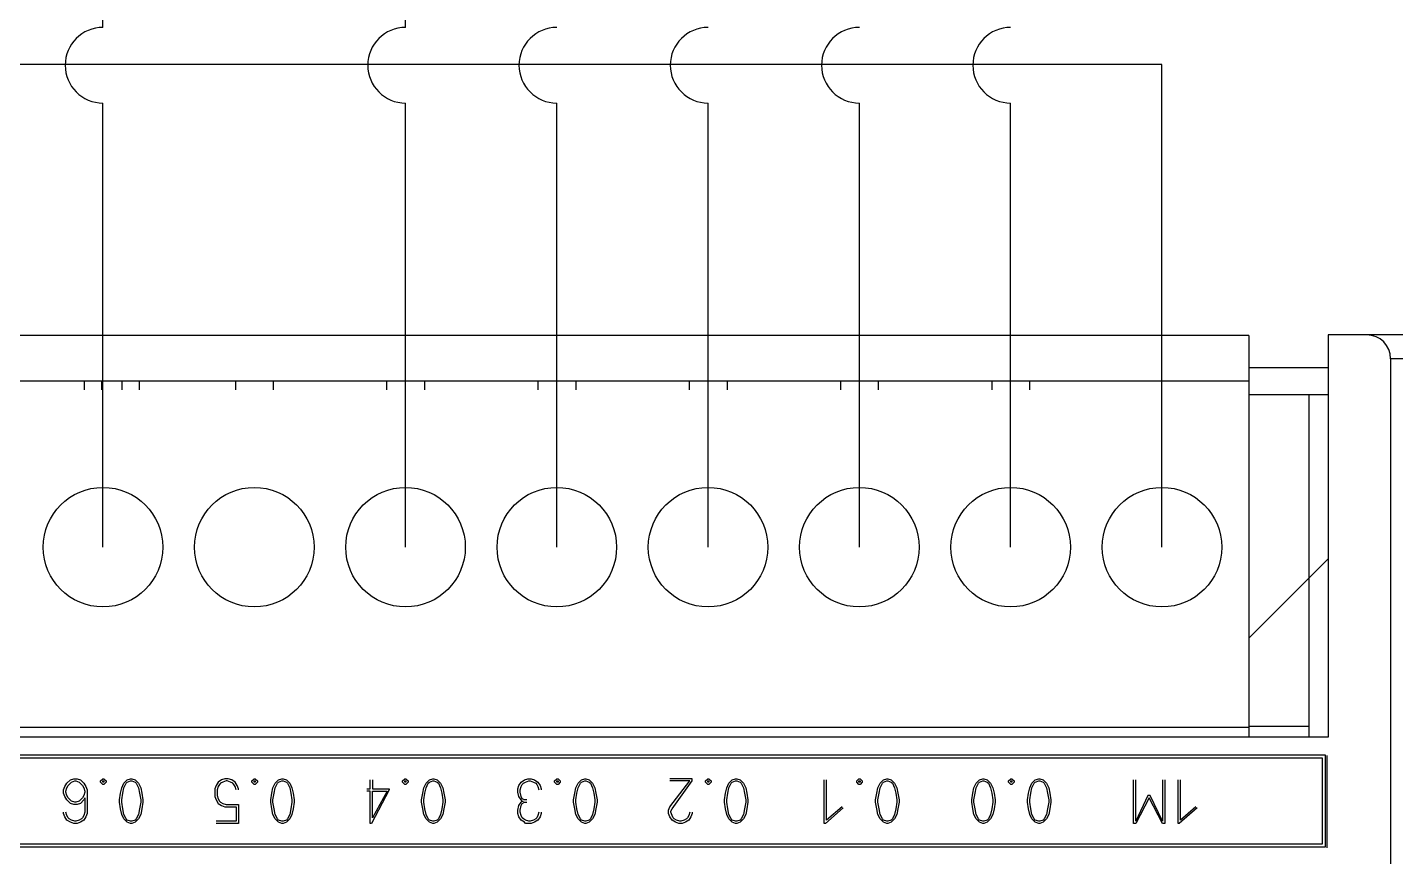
# Model space of a CAD drawing. Header units: inches. Extents: x 9 to 429, y 10 to 307.
# Drawn here: x 191.52 to 229.75, y 179.7 to 202.86 of the extents above; entities that cross this region are included whole.
import ezdxf

# ---------------------------------------------------------------- set-up
doc = ezdxf.new("R2010")
doc.units = ezdxf.units.IN
doc.header["$MEASUREMENT"] = 0
for name, color, linetype in [('0007LEVEL_1', 7, 'Continuous'), ('8_ALL_NOTES_BALLOONS_SYMBOLS_GT', 7, 'Continuous'), ('RED_2.5mm^2', 1, 'Continuous'), ('YEL_14_THHN', 2, 'Continuous')]:
    doc.layers.add(name, color=color, linetype=linetype)

msp = doc.modelspace()

# ---------------------------------------------------------------- linework, layer by layer
at = {"color": 7, "linetype": 'Continuous'}
for p, q in [((227.868, 194.271), (227.868, 183.037)), ((260.902, 194.271), (227.868, 194.271)), ((229.615, 193.605), (229.615, 128.369)), ((227.868, 183.037), (100.225, 183.037))]:
    msp.add_line(p, q, dxfattribs=at)
msp.add_arc((228.949, 193.605), 0.666, 0, 90, dxfattribs=at)
at = {"layer": '0007LEVEL_1', "color": 7, "linetype": 'Continuous'}
for p, q in [((166.376, 182.538), (227.784, 182.538)), ((166.459, 182.455), (227.701, 182.455)), ((227.701, 182.455), (227.701, 180.042)), ((227.784, 182.538), (227.784, 179.959)), ((192.536, 181.56), (192.567, 181.654)), ((192.567, 181.654), (192.629, 181.748)), ((192.598, 181.529), (192.629, 181.623)), ((192.629, 181.748), (192.723, 181.841)), ((192.629, 181.623), (192.661, 181.685)), ((192.661, 181.685), (192.754, 181.779)), ((192.723, 181.841), (192.817, 181.872)), ((192.754, 181.779), (192.848, 181.81)), ((192.817, 181.872), (192.91, 181.872)), ((192.848, 181.81), (192.879, 181.81)), ((192.879, 181.81), (192.973, 181.779)), ((192.91, 181.872), (193.004, 181.841)), ((192.973, 181.779), (193.066, 181.685)), ((193.004, 181.841), (193.097, 181.748)), ((193.066, 181.685), (193.097, 181.623)), ((193.097, 181.748), (193.16, 181.654)), ((193.097, 181.623), (193.129, 181.529)), ((193.16, 181.654), (193.191, 181.56)), ((193.565, 181.81), (193.628, 181.872)), ((193.565, 181.779), (193.565, 181.81)), ((193.628, 181.716), (193.565, 181.779)), ((193.628, 181.872), (193.659, 181.872)), ((193.628, 181.779), (193.628, 181.81)), ((193.628, 181.81), (193.659, 181.81)), ((193.659, 181.779), (193.628, 181.779)), ((193.659, 181.716), (193.628, 181.716)), ((193.659, 181.872), (193.721, 181.81)), ((193.659, 181.81), (193.659, 181.779)), ((193.721, 181.779), (193.659, 181.716)), ((193.721, 181.81), (193.721, 181.779)), ((194.127, 181.467), (194.158, 181.623)), ((194.158, 181.623), (194.221, 181.748)), ((194.189, 181.467), (194.221, 181.623)), ((194.221, 181.748), (194.314, 181.841)), ((194.221, 181.623), (194.283, 181.748)), ((194.283, 181.748), (194.314, 181.779)), ((194.314, 181.841), (194.408, 181.872)), ((194.314, 181.779), (194.408, 181.81)), ((194.408, 181.872), (194.439, 181.872)), ((194.408, 181.81), (194.439, 181.81)), ((194.439, 181.872), (194.533, 181.841)), ((194.439, 181.81), (194.533, 181.779)), ((194.533, 181.841), (194.626, 181.748)), ((194.533, 181.779), (194.564, 181.748)), ((194.564, 181.748), (194.626, 181.623)), ((194.626, 181.748), (194.689, 181.623)), ((194.626, 181.623), (194.658, 181.467)), ((194.689, 181.623), (194.72, 181.467)), ((196.794, 181.685), (196.763, 181.592)), ((196.856, 181.779), (196.794, 181.685)), ((196.856, 181.654), (196.825, 181.56)), ((196.95, 181.841), (196.856, 181.779)), ((196.888, 181.716), (196.856, 181.654)), ((196.919, 181.748), (196.888, 181.716)), ((196.981, 181.779), (196.919, 181.748)), ((197.044, 181.872), (196.95, 181.841)), ((197.075, 181.81), (196.981, 181.779)), ((197.137, 181.872), (197.044, 181.872)), ((197.106, 181.81), (197.075, 181.81)), ((197.2, 181.779), (197.106, 181.81)), ((197.231, 181.841), (197.137, 181.872)), ((197.262, 181.748), (197.2, 181.779)), ((197.324, 181.779), (197.231, 181.841)), ((197.293, 181.716), (197.262, 181.748)), ((197.324, 181.654), (197.293, 181.716)), ((197.387, 181.685), (197.324, 181.779)), ((197.356, 181.56), (197.324, 181.654)), ((197.418, 181.592), (197.387, 181.685)), ((197.792, 181.81), (197.855, 181.872)), ((197.792, 181.779), (197.792, 181.81)), ((197.855, 181.716), (197.792, 181.779)), ((197.855, 181.872), (197.886, 181.872)), ((197.855, 181.779), (197.855, 181.81)), ((197.855, 181.81), (197.886, 181.81)), ((197.886, 181.779), (197.855, 181.779)), ((197.886, 181.716), (197.855, 181.716)), ((197.886, 181.872), (197.948, 181.81)), ((197.886, 181.81), (197.886, 181.779)), ((197.948, 181.779), (197.886, 181.716)), ((197.948, 181.81), (197.948, 181.779)), ((198.354, 181.467), (198.385, 181.623)), ((198.385, 181.623), (198.448, 181.748)), ((198.417, 181.467), (198.448, 181.623)), ((198.448, 181.748), (198.541, 181.841)), ((198.448, 181.623), (198.51, 181.748)), ((198.51, 181.748), (198.541, 181.779)), ((198.541, 181.841), (198.635, 181.872)), ((198.541, 181.779), (198.635, 181.81)), ((198.635, 181.872), (198.666, 181.872)), ((198.635, 181.81), (198.666, 181.81)), ((198.666, 181.872), (198.76, 181.841)), ((198.666, 181.81), (198.76, 181.779)), ((198.76, 181.841), (198.853, 181.748)), ((198.76, 181.779), (198.791, 181.748)), ((198.791, 181.748), (198.853, 181.623)), ((198.853, 181.748), (198.916, 181.623)), ((198.853, 181.623), (198.885, 181.467)), ((198.916, 181.623), (198.947, 181.467)), ((201.103, 181.592), (201.103, 181.841)), ((201.165, 181.841), (201.165, 181.592)), ((202.007, 181.81), (202.07, 181.872)), ((202.007, 181.779), (202.007, 181.81)), ((202.07, 181.716), (202.007, 181.779)), ((202.07, 181.872), (202.101, 181.872)), ((202.07, 181.779), (202.07, 181.81)), ((202.07, 181.81), (202.101, 181.81)), ((202.101, 181.779), (202.07, 181.779)), ((202.101, 181.716), (202.07, 181.716)), ((202.101, 181.872), (202.163, 181.81)), ((202.101, 181.81), (202.101, 181.779)), ((202.163, 181.779), (202.101, 181.716)), ((202.163, 181.81), (202.163, 181.779)), ((202.569, 181.467), (202.6, 181.623)), ((202.6, 181.623), (202.663, 181.748)), ((202.631, 181.467), (202.663, 181.623)), ((202.663, 181.748), (202.756, 181.841)), ((202.663, 181.623), (202.725, 181.748)), ((202.725, 181.748), (202.756, 181.779)), ((202.756, 181.841), (202.85, 181.872)), ((202.756, 181.779), (202.85, 181.81)), ((202.85, 181.872), (202.881, 181.872)), ((202.85, 181.81), (202.881, 181.81)), ((202.881, 181.872), (202.975, 181.841)), ((202.881, 181.81), (202.975, 181.779)), ((202.975, 181.841), (203.068, 181.748)), ((202.975, 181.779), (203.006, 181.748)), ((203.006, 181.748), (203.068, 181.623)), ((203.068, 181.748), (203.131, 181.623)), ((203.068, 181.623), (203.1, 181.467)), ((203.131, 181.623), (203.162, 181.467)), ((205.226, 181.592), (205.257, 181.685)), ((205.257, 181.685), (205.319, 181.779)), ((205.288, 181.56), (205.319, 181.654)), ((205.319, 181.779), (205.413, 181.841)), ((205.319, 181.654), (205.35, 181.716)), ((205.35, 181.716), (205.382, 181.748)), ((205.382, 181.748), (205.444, 181.779)), ((205.413, 181.841), (205.506, 181.872)), ((205.444, 181.779), (205.538, 181.81)), ((205.506, 181.872), (205.6, 181.872)), ((205.538, 181.81), (205.569, 181.81)), ((205.569, 181.81), (205.662, 181.779)), ((205.6, 181.872), (205.694, 181.841)), ((205.662, 181.779), (205.725, 181.748)), ((205.694, 181.841), (205.787, 181.779)), ((205.725, 181.748), (205.756, 181.716)), ((205.756, 181.716), (205.787, 181.654)), ((205.787, 181.779), (205.85, 181.685)), ((205.787, 181.654), (205.818, 181.56)), ((205.85, 181.685), (205.881, 181.592)), ((206.255, 181.81), (206.318, 181.872)), ((206.255, 181.779), (206.255, 181.81)), ((206.318, 181.716), (206.255, 181.779)), ((206.318, 181.872), (206.349, 181.872)), ((206.318, 181.779), (206.318, 181.81)), ((206.318, 181.81), (206.349, 181.81)), ((206.349, 181.779), (206.318, 181.779)), ((206.349, 181.716), (206.318, 181.716)), ((206.349, 181.872), (206.411, 181.81)), ((206.349, 181.81), (206.349, 181.779)), ((206.411, 181.779), (206.349, 181.716)), ((206.411, 181.81), (206.411, 181.779)), ((206.817, 181.467), (206.848, 181.623)), ((206.848, 181.623), (206.911, 181.748)), ((206.879, 181.467), (206.911, 181.623)), ((206.911, 181.748), (207.004, 181.841)), ((206.911, 181.623), (206.973, 181.748)), ((206.973, 181.748), (207.004, 181.779)), ((207.004, 181.841), (207.098, 181.872)), ((207.004, 181.779), (207.098, 181.81)), ((207.098, 181.872), (207.129, 181.872)), ((207.098, 181.81), (207.129, 181.81)), ((207.129, 181.872), (207.223, 181.841)), ((207.129, 181.81), (207.223, 181.779)), ((207.223, 181.841), (207.316, 181.748)), ((207.223, 181.779), (207.254, 181.748)), ((207.254, 181.748), (207.316, 181.623)), ((207.316, 181.748), (207.379, 181.623)), ((207.316, 181.623), (207.347, 181.467)), ((207.379, 181.623), (207.41, 181.467)), ((210.096, 181.872), (209.472, 181.872)), ((209.472, 181.092), (210.034, 181.81)), ((210.034, 181.81), (209.472, 181.81)), ((209.535, 181.03), (210.096, 181.81)), ((210.096, 181.81), (210.096, 181.872)), ((210.471, 181.81), (210.533, 181.872)), ((210.471, 181.779), (210.471, 181.81)), ((210.533, 181.716), (210.471, 181.779)), ((210.533, 181.872), (210.564, 181.872)), ((210.533, 181.779), (210.533, 181.81)), ((210.533, 181.81), (210.564, 181.81)), ((210.564, 181.779), (210.533, 181.779)), ((210.564, 181.716), (210.533, 181.716)), ((210.564, 181.872), (210.627, 181.81)), ((210.564, 181.81), (210.564, 181.779)), ((210.627, 181.779), (210.564, 181.716)), ((210.627, 181.81), (210.627, 181.779)), ((211.032, 181.467), (211.064, 181.623)), ((211.064, 181.623), (211.126, 181.748)), ((211.095, 181.467), (211.126, 181.623)), ((211.126, 181.748), (211.22, 181.841)), ((211.126, 181.623), (211.189, 181.748)), ((211.189, 181.748), (211.22, 181.779)), ((211.22, 181.841), (211.313, 181.872)), ((211.22, 181.779), (211.313, 181.81)), ((211.313, 181.872), (211.345, 181.872)), ((211.313, 181.81), (211.345, 181.81)), ((211.345, 181.872), (211.438, 181.841)), ((211.345, 181.81), (211.438, 181.779)), ((211.438, 181.841), (211.532, 181.748)), ((211.438, 181.779), (211.469, 181.748)), ((211.469, 181.748), (211.532, 181.623)), ((211.532, 181.748), (211.594, 181.623)), ((211.532, 181.623), (211.563, 181.467)), ((211.594, 181.623), (211.625, 181.467)), ((213.79, 180.624), (213.79, 181.841)), ((213.852, 180.718), (213.852, 181.841)), ((214.695, 181.81), (214.757, 181.872)), ((214.695, 181.779), (214.695, 181.81)), ((214.757, 181.716), (214.695, 181.779)), ((214.757, 181.872), (214.789, 181.872)), ((214.757, 181.779), (214.757, 181.81)), ((214.757, 181.81), (214.789, 181.81)), ((214.789, 181.779), (214.757, 181.779)), ((214.789, 181.716), (214.757, 181.716)), ((214.789, 181.872), (214.851, 181.81)), ((214.789, 181.81), (214.789, 181.779)), ((214.851, 181.779), (214.789, 181.716)), ((214.851, 181.81), (214.851, 181.779)), ((215.257, 181.467), (215.288, 181.623)), ((215.288, 181.623), (215.35, 181.748)), ((215.319, 181.467), (215.35, 181.623)), ((215.35, 181.748), (215.444, 181.841)), ((215.35, 181.623), (215.413, 181.748)), ((215.413, 181.748), (215.444, 181.779)), ((215.444, 181.841), (215.537, 181.872)), ((215.444, 181.779), (215.537, 181.81)), ((215.537, 181.872), (215.569, 181.872)), ((215.537, 181.81), (215.569, 181.81)), ((215.569, 181.872), (215.662, 181.841)), ((215.569, 181.81), (215.662, 181.779)), ((215.662, 181.841), (215.756, 181.748)), ((215.662, 181.779), (215.693, 181.748)), ((215.693, 181.748), (215.756, 181.623)), ((215.756, 181.748), (215.818, 181.623)), ((215.756, 181.623), (215.787, 181.467)), ((215.818, 181.623), (215.849, 181.467)), ((217.939, 181.467), (217.97, 181.623)), ((217.97, 181.623), (218.033, 181.748)), ((218.001, 181.467), (218.033, 181.623)), ((218.033, 181.748), (218.126, 181.841)), ((218.033, 181.623), (218.095, 181.748)), ((218.095, 181.748), (218.126, 181.779)), ((218.126, 181.841), (218.22, 181.872)), ((218.126, 181.779), (218.22, 181.81)), ((218.22, 181.872), (218.251, 181.872)), ((218.22, 181.81), (218.251, 181.81)), ((218.251, 181.872), (218.345, 181.841)), ((218.251, 181.81), (218.345, 181.779)), ((218.345, 181.841), (218.438, 181.748)), ((218.345, 181.779), (218.376, 181.748)), ((218.376, 181.748), (218.438, 181.623)), ((218.438, 181.748), (218.501, 181.623)), ((218.438, 181.623), (218.47, 181.467)), ((218.501, 181.623), (218.532, 181.467)), ((218.938, 181.81), (219, 181.872)), ((218.938, 181.779), (218.938, 181.81)), ((219, 181.716), (218.938, 181.779)), ((219, 181.872), (219.031, 181.872)), ((219, 181.779), (219, 181.81)), ((219, 181.81), (219.031, 181.81)), ((219.031, 181.779), (219, 181.779)), ((219.031, 181.716), (219, 181.716)), ((219.031, 181.872), (219.094, 181.81)), ((219.031, 181.81), (219.031, 181.779)), ((219.094, 181.779), (219.031, 181.716)), ((219.094, 181.81), (219.094, 181.779)), ((219.499, 181.467), (219.53, 181.623)), ((219.53, 181.623), (219.593, 181.748)), ((219.562, 181.467), (219.593, 181.623)), ((219.593, 181.748), (219.686, 181.841)), ((219.593, 181.623), (219.655, 181.748)), ((219.655, 181.748), (219.686, 181.779)), ((219.686, 181.841), (219.78, 181.872)), ((219.686, 181.779), (219.78, 181.81)), ((219.78, 181.872), (219.811, 181.872)), ((219.78, 181.81), (219.811, 181.81)), ((219.811, 181.872), (219.905, 181.841)), ((219.811, 181.81), (219.905, 181.779)), ((219.905, 181.841), (219.998, 181.748)), ((219.905, 181.779), (219.936, 181.748)), ((219.936, 181.748), (219.998, 181.623)), ((219.998, 181.748), (220.061, 181.623)), ((219.998, 181.623), (220.03, 181.467)), ((220.061, 181.623), (220.092, 181.467)), ((222.428, 180.624), (222.428, 181.841)), ((222.491, 180.687), (222.491, 181.841)), ((223.24, 181.841), (223.24, 180.687)), ((223.302, 181.841), (223.302, 180.624)), ((223.677, 180.624), (223.677, 181.841)), ((223.739, 180.718), (223.739, 181.841)), ((192.536, 181.467), (192.536, 181.56)), ((192.567, 181.373), (192.536, 181.467)), ((192.629, 181.28), (192.567, 181.373)), ((192.598, 181.498), (192.598, 181.529)), ((192.629, 181.404), (192.598, 181.498)), ((192.661, 181.342), (192.629, 181.404)), ((192.723, 181.186), (192.629, 181.28)), ((192.754, 181.248), (192.661, 181.342)), ((192.848, 181.217), (192.754, 181.248)), ((192.973, 181.248), (192.879, 181.217)), ((193.066, 181.342), (192.973, 181.248)), ((193.097, 181.28), (193.004, 181.186)), ((193.097, 181.404), (193.066, 181.342)), ((193.129, 181.498), (193.097, 181.404)), ((193.129, 181.342), (193.097, 181.28)), ((193.129, 181.529), (193.129, 181.498)), ((193.129, 181.342), (193.129, 180.936)), ((193.191, 181.56), (193.191, 180.905)), ((194.096, 181.28), (194.127, 181.467)), ((194.096, 181.217), (194.096, 181.28)), ((194.158, 181.28), (194.189, 181.467)), ((194.158, 181.217), (194.158, 181.28)), ((194.658, 181.467), (194.689, 181.28)), ((194.689, 181.28), (194.689, 181.217)), ((194.72, 181.467), (194.751, 181.28)), ((194.751, 181.28), (194.751, 181.217)), ((196.763, 181.592), (196.763, 181.373)), ((196.763, 181.373), (196.794, 181.28)), ((196.794, 181.28), (196.856, 181.186)), ((196.825, 181.56), (196.825, 181.404)), ((196.825, 181.404), (196.856, 181.311)), ((196.856, 181.311), (196.888, 181.248)), ((196.888, 181.248), (196.919, 181.217)), ((197.418, 181.56), (197.418, 181.592)), ((198.323, 181.28), (198.354, 181.467)), ((198.323, 181.217), (198.323, 181.28)), ((198.385, 181.28), (198.417, 181.467)), ((198.385, 181.217), (198.385, 181.28)), ((198.885, 181.467), (198.916, 181.28)), ((198.916, 181.28), (198.916, 181.217)), ((198.947, 181.467), (198.978, 181.28)), ((198.978, 181.28), (198.978, 181.217)), ((201.009, 181.592), (201.103, 181.592)), ((201.103, 181.529), (201.009, 181.529)), ((201.103, 180.624), (201.103, 181.529)), ((201.633, 181.56), (201.134, 180.624)), ((201.165, 181.592), (201.633, 181.592)), ((201.571, 181.529), (201.165, 180.78)), ((201.165, 180.78), (201.165, 181.529)), ((201.165, 181.529), (201.571, 181.529)), ((201.633, 181.592), (201.633, 181.56)), ((202.538, 181.28), (202.569, 181.467)), ((202.538, 181.217), (202.538, 181.28)), ((202.6, 181.28), (202.631, 181.467)), ((202.6, 181.217), (202.6, 181.28)), ((203.1, 181.467), (203.131, 181.28)), ((203.131, 181.28), (203.131, 181.217)), ((203.162, 181.467), (203.193, 181.28)), ((203.193, 181.28), (203.193, 181.217)), ((205.226, 181.498), (205.226, 181.592)), ((205.257, 181.373), (205.226, 181.498)), ((205.319, 181.28), (205.257, 181.373)), ((205.288, 181.498), (205.288, 181.56)), ((205.319, 181.373), (205.288, 181.498)), ((205.35, 181.311), (205.319, 181.373)), ((205.35, 181.248), (205.319, 181.28)), ((205.319, 181.217), (205.35, 181.248)), ((205.413, 181.28), (205.35, 181.311)), ((205.35, 181.248), (205.382, 181.248)), ((205.475, 181.28), (205.413, 181.28)), ((205.881, 181.592), (205.881, 181.56)), ((206.786, 181.28), (206.817, 181.467)), ((206.786, 181.217), (206.786, 181.28)), ((206.848, 181.28), (206.879, 181.467)), ((206.848, 181.217), (206.848, 181.28)), ((207.347, 181.467), (207.379, 181.28)), ((207.379, 181.28), (207.379, 181.217)), ((207.41, 181.467), (207.441, 181.28)), ((207.441, 181.28), (207.441, 181.217)), ((211.001, 181.28), (211.032, 181.467)), ((211.001, 181.217), (211.001, 181.28)), ((211.064, 181.28), (211.095, 181.467)), ((211.064, 181.217), (211.064, 181.28)), ((211.563, 181.467), (211.594, 181.28)), ((211.594, 181.28), (211.594, 181.217)), ((211.625, 181.467), (211.657, 181.28)), ((211.657, 181.28), (211.657, 181.217)), ((215.225, 181.28), (215.257, 181.467)), ((215.225, 181.217), (215.225, 181.28)), ((215.288, 181.28), (215.319, 181.467)), ((215.288, 181.217), (215.288, 181.28)), ((215.787, 181.467), (215.818, 181.28)), ((215.818, 181.28), (215.818, 181.217)), ((215.849, 181.467), (215.881, 181.28)), ((215.881, 181.28), (215.881, 181.217)), ((217.908, 181.28), (217.939, 181.467)), ((217.908, 181.217), (217.908, 181.28)), ((217.97, 181.28), (218.001, 181.467)), ((217.97, 181.217), (217.97, 181.28)), ((218.47, 181.467), (218.501, 181.28)), ((218.501, 181.28), (218.501, 181.217)), ((218.532, 181.467), (218.563, 181.28)), ((218.563, 181.28), (218.563, 181.217)), ((219.468, 181.28), (219.499, 181.467)), ((219.468, 181.217), (219.468, 181.28)), ((219.53, 181.28), (219.562, 181.467)), ((219.53, 181.217), (219.53, 181.28)), ((220.03, 181.467), (220.061, 181.28)), ((220.061, 181.28), (220.061, 181.217)), ((220.092, 181.467), (220.123, 181.28)), ((220.123, 181.28), (220.123, 181.217)), ((222.834, 181.404), (222.491, 180.687)), ((222.865, 181.342), (222.491, 180.624)), ((222.896, 181.404), (222.834, 181.404)), ((223.24, 180.624), (222.865, 181.342)), ((223.24, 180.687), (222.896, 181.404)), ((192.536, 180.905), (192.536, 180.936)), ((192.567, 180.812), (192.536, 180.905)), ((192.629, 180.843), (192.598, 180.936)), ((192.661, 180.78), (192.629, 180.843)), ((192.817, 181.155), (192.723, 181.186)), ((192.91, 181.155), (192.817, 181.155)), ((192.879, 181.217), (192.848, 181.217)), ((193.004, 181.186), (192.91, 181.155)), ((193.097, 180.843), (193.066, 180.78)), ((193.129, 180.936), (193.097, 180.843)), ((193.191, 180.905), (193.16, 180.812)), ((194.127, 181.03), (194.096, 181.217)), ((194.158, 180.874), (194.127, 181.03)), ((194.189, 181.03), (194.158, 181.217)), ((194.221, 180.749), (194.158, 180.874)), ((194.221, 180.874), (194.189, 181.03)), ((194.283, 180.749), (194.221, 180.874)), ((194.626, 180.874), (194.564, 180.749)), ((194.658, 181.03), (194.626, 180.874)), ((194.689, 180.874), (194.626, 180.749)), ((194.689, 181.217), (194.658, 181.03)), ((194.72, 181.03), (194.689, 180.874)), ((194.751, 181.217), (194.72, 181.03)), ((196.856, 181.186), (196.95, 181.124)), ((196.919, 181.217), (196.981, 181.186)), ((196.95, 181.124), (197.044, 181.092)), ((196.981, 181.186), (197.075, 181.155)), ((197.044, 181.092), (197.356, 181.092)), ((197.075, 181.155), (197.418, 181.155)), ((197.356, 181.092), (197.356, 180.687)), ((197.418, 181.155), (197.418, 180.624)), ((198.354, 181.03), (198.323, 181.217)), ((198.385, 180.874), (198.354, 181.03)), ((198.417, 181.03), (198.385, 181.217)), ((198.448, 180.749), (198.385, 180.874)), ((198.448, 180.874), (198.417, 181.03)), ((198.51, 180.749), (198.448, 180.874)), ((198.853, 180.874), (198.791, 180.749)), ((198.885, 181.03), (198.853, 180.874)), ((198.916, 180.874), (198.853, 180.749)), ((198.916, 181.217), (198.885, 181.03)), ((198.947, 181.03), (198.916, 180.874)), ((198.978, 181.217), (198.947, 181.03)), ((202.569, 181.03), (202.538, 181.217)), ((202.6, 180.874), (202.569, 181.03)), ((202.631, 181.03), (202.6, 181.217)), ((202.663, 180.749), (202.6, 180.874)), ((202.663, 180.874), (202.631, 181.03)), ((202.725, 180.749), (202.663, 180.874)), ((203.068, 180.874), (203.006, 180.749)), ((203.1, 181.03), (203.068, 180.874)), ((203.131, 180.874), (203.068, 180.749)), ((203.131, 181.217), (203.1, 181.03)), ((203.162, 181.03), (203.131, 180.874)), ((203.193, 181.217), (203.162, 181.03)), ((205.226, 180.999), (205.257, 181.124)), ((205.226, 180.905), (205.226, 180.999)), ((205.257, 180.812), (205.226, 180.905)), ((205.257, 181.124), (205.319, 181.217)), ((205.288, 180.999), (205.319, 181.124)), ((205.288, 180.936), (205.288, 180.999)), ((205.319, 180.843), (205.288, 180.936)), ((205.319, 181.124), (205.35, 181.186)), ((205.35, 180.78), (205.319, 180.843)), ((205.35, 181.186), (205.413, 181.217)), ((205.413, 181.217), (205.475, 181.217)), ((205.787, 180.843), (205.756, 180.78)), ((205.818, 180.936), (205.787, 180.843)), ((205.881, 180.905), (205.85, 180.812)), ((205.881, 180.936), (205.881, 180.905)), ((206.817, 181.03), (206.786, 181.217)), ((206.848, 180.874), (206.817, 181.03)), ((206.879, 181.03), (206.848, 181.217)), ((206.911, 180.749), (206.848, 180.874)), ((206.911, 180.874), (206.879, 181.03)), ((206.973, 180.749), (206.911, 180.874)), ((207.316, 180.874), (207.254, 180.749)), ((207.347, 181.03), (207.316, 180.874)), ((207.379, 180.874), (207.316, 180.749)), ((207.379, 181.217), (207.347, 181.03)), ((207.41, 181.03), (207.379, 180.874)), ((207.441, 181.217), (207.41, 181.03)), ((209.441, 180.999), (209.472, 181.092)), ((209.441, 180.905), (209.441, 180.999)), ((209.472, 180.812), (209.441, 180.905)), ((209.504, 180.968), (209.535, 181.03)), ((209.504, 180.936), (209.504, 180.968)), ((209.535, 180.843), (209.504, 180.936)), ((209.566, 180.78), (209.535, 180.843)), ((210.003, 180.843), (209.972, 180.78)), ((210.034, 180.936), (210.003, 180.843)), ((210.096, 180.905), (210.065, 180.812)), ((210.096, 180.936), (210.096, 180.905)), ((211.032, 181.03), (211.001, 181.217)), ((211.064, 180.874), (211.032, 181.03)), ((211.095, 181.03), (211.064, 181.217)), ((211.126, 180.749), (211.064, 180.874)), ((211.126, 180.874), (211.095, 181.03)), ((211.189, 180.749), (211.126, 180.874)), ((211.532, 180.874), (211.469, 180.749)), ((211.563, 181.03), (211.532, 180.874)), ((211.594, 180.874), (211.532, 180.749)), ((211.594, 181.217), (211.563, 181.03)), ((211.625, 181.03), (211.594, 180.874)), ((211.657, 181.217), (211.625, 181.03)), ((214.32, 181.061), (213.821, 180.624)), ((214.289, 181.092), (213.852, 180.718)), ((215.257, 181.03), (215.225, 181.217)), ((215.288, 180.874), (215.257, 181.03)), ((215.319, 181.03), (215.288, 181.217)), ((215.35, 180.749), (215.288, 180.874)), ((215.35, 180.874), (215.319, 181.03)), ((215.413, 180.749), (215.35, 180.874)), ((215.756, 180.874), (215.693, 180.749)), ((215.787, 181.03), (215.756, 180.874)), ((215.818, 180.874), (215.756, 180.749)), ((215.818, 181.217), (215.787, 181.03)), ((215.849, 181.03), (215.818, 180.874)), ((215.881, 181.217), (215.849, 181.03)), ((217.939, 181.03), (217.908, 181.217)), ((217.97, 180.874), (217.939, 181.03)), ((218.001, 181.03), (217.97, 181.217)), ((218.033, 180.749), (217.97, 180.874)), ((218.033, 180.874), (218.001, 181.03)), ((218.095, 180.749), (218.033, 180.874)), ((218.438, 180.874), (218.376, 180.749)), ((218.47, 181.03), (218.438, 180.874)), ((218.501, 180.874), (218.438, 180.749)), ((218.501, 181.217), (218.47, 181.03)), ((218.532, 181.03), (218.501, 180.874)), ((218.563, 181.217), (218.532, 181.03)), ((219.499, 181.03), (219.468, 181.217)), ((219.53, 180.874), (219.499, 181.03)), ((219.562, 181.03), (219.53, 181.217)), ((219.593, 180.749), (219.53, 180.874)), ((219.593, 180.874), (219.562, 181.03)), ((219.655, 180.749), (219.593, 180.874)), ((219.998, 180.874), (219.936, 180.749)), ((220.03, 181.03), (219.998, 180.874)), ((220.061, 180.874), (219.998, 180.749)), ((220.061, 181.217), (220.03, 181.03)), ((220.092, 181.03), (220.061, 180.874)), ((220.123, 181.217), (220.092, 181.03)), ((224.207, 181.061), (223.708, 180.624)), ((224.176, 181.092), (223.739, 180.718)), ((192.629, 180.718), (192.567, 180.812)), ((192.723, 180.656), (192.629, 180.718)), ((192.692, 180.749), (192.661, 180.78)), ((192.754, 180.718), (192.692, 180.749)), ((192.817, 180.624), (192.723, 180.656)), ((192.848, 180.687), (192.754, 180.718)), ((192.91, 180.624), (192.817, 180.624)), ((192.879, 180.687), (192.848, 180.687)), ((192.973, 180.718), (192.879, 180.687)), ((193.004, 180.656), (192.91, 180.624)), ((193.035, 180.749), (192.973, 180.718)), ((193.097, 180.718), (193.004, 180.656)), ((193.066, 180.78), (193.035, 180.749)), ((193.16, 180.812), (193.097, 180.718)), ((194.314, 180.656), (194.221, 180.749)), ((194.314, 180.718), (194.283, 180.749)), ((194.408, 180.687), (194.314, 180.718)), ((194.408, 180.624), (194.314, 180.656)), ((194.439, 180.687), (194.408, 180.687)), ((194.439, 180.624), (194.408, 180.624)), ((194.533, 180.718), (194.439, 180.687)), ((194.533, 180.656), (194.439, 180.624)), ((194.626, 180.749), (194.533, 180.656)), ((194.564, 180.749), (194.533, 180.718)), ((197.356, 180.687), (196.794, 180.687)), ((197.418, 180.624), (196.794, 180.624)), ((198.541, 180.656), (198.448, 180.749)), ((198.541, 180.718), (198.51, 180.749)), ((198.635, 180.687), (198.541, 180.718)), ((198.635, 180.624), (198.541, 180.656)), ((198.666, 180.687), (198.635, 180.687)), ((198.666, 180.624), (198.635, 180.624)), ((198.76, 180.718), (198.666, 180.687)), ((198.76, 180.656), (198.666, 180.624)), ((198.853, 180.749), (198.76, 180.656)), ((198.791, 180.749), (198.76, 180.718)), ((201.134, 180.624), (201.103, 180.624)), ((202.756, 180.656), (202.663, 180.749)), ((202.756, 180.718), (202.725, 180.749)), ((202.85, 180.687), (202.756, 180.718)), ((202.85, 180.624), (202.756, 180.656)), ((202.881, 180.687), (202.85, 180.687)), ((202.881, 180.624), (202.85, 180.624)), ((202.975, 180.718), (202.881, 180.687)), ((202.975, 180.656), (202.881, 180.624)), ((203.068, 180.749), (202.975, 180.656)), ((203.006, 180.749), (202.975, 180.718)), ((205.319, 180.718), (205.257, 180.812)), ((205.413, 180.656), (205.319, 180.718)), ((205.382, 180.749), (205.35, 180.78)), ((205.444, 180.718), (205.382, 180.749)), ((205.444, 180.624), (205.413, 180.656)), ((205.538, 180.687), (205.444, 180.718)), ((205.6, 180.624), (205.444, 180.624)), ((205.569, 180.687), (205.538, 180.687)), ((205.662, 180.718), (205.569, 180.687)), ((205.694, 180.656), (205.6, 180.624)), ((205.725, 180.749), (205.662, 180.718)), ((205.787, 180.718), (205.694, 180.656)), ((205.756, 180.78), (205.725, 180.749)), ((205.85, 180.812), (205.787, 180.718)), ((207.004, 180.656), (206.911, 180.749)), ((207.004, 180.718), (206.973, 180.749)), ((207.098, 180.687), (207.004, 180.718)), ((207.098, 180.624), (207.004, 180.656)), ((207.129, 180.687), (207.098, 180.687)), ((207.129, 180.624), (207.098, 180.624)), ((207.223, 180.718), (207.129, 180.687)), ((207.223, 180.656), (207.129, 180.624)), ((207.316, 180.749), (207.223, 180.656)), ((207.254, 180.749), (207.223, 180.718)), ((209.535, 180.718), (209.472, 180.812)), ((209.628, 180.656), (209.535, 180.718)), ((209.597, 180.749), (209.566, 180.78)), ((209.66, 180.718), (209.597, 180.749)), ((209.722, 180.624), (209.628, 180.656)), ((209.753, 180.687), (209.66, 180.718)), ((209.816, 180.624), (209.722, 180.624)), ((209.784, 180.687), (209.753, 180.687)), ((209.878, 180.718), (209.784, 180.687)), ((209.909, 180.656), (209.816, 180.624)), ((209.94, 180.749), (209.878, 180.718)), ((210.003, 180.718), (209.909, 180.656)), ((209.972, 180.78), (209.94, 180.749)), ((210.065, 180.812), (210.003, 180.718)), ((211.22, 180.656), (211.126, 180.749)), ((211.22, 180.718), (211.189, 180.749)), ((211.313, 180.687), (211.22, 180.718)), ((211.313, 180.624), (211.22, 180.656)), ((211.345, 180.687), (211.313, 180.687)), ((211.345, 180.624), (211.313, 180.624)), ((211.438, 180.718), (211.345, 180.687)), ((211.438, 180.656), (211.345, 180.624)), ((211.532, 180.749), (211.438, 180.656)), ((211.469, 180.749), (211.438, 180.718)), ((213.821, 180.624), (213.79, 180.624)), ((215.444, 180.656), (215.35, 180.749)), ((215.444, 180.718), (215.413, 180.749)), ((215.537, 180.687), (215.444, 180.718)), ((215.537, 180.624), (215.444, 180.656)), ((215.569, 180.687), (215.537, 180.687)), ((215.569, 180.624), (215.537, 180.624)), ((215.662, 180.718), (215.569, 180.687)), ((215.662, 180.656), (215.569, 180.624)), ((215.693, 180.749), (215.662, 180.718)), ((215.756, 180.749), (215.662, 180.656)), ((218.126, 180.656), (218.033, 180.749)), ((218.126, 180.718), (218.095, 180.749)), ((218.22, 180.687), (218.126, 180.718)), ((218.22, 180.624), (218.126, 180.656)), ((218.251, 180.687), (218.22, 180.687)), ((218.251, 180.624), (218.22, 180.624)), ((218.345, 180.718), (218.251, 180.687)), ((218.345, 180.656), (218.251, 180.624)), ((218.438, 180.749), (218.345, 180.656)), ((218.376, 180.749), (218.345, 180.718)), ((219.686, 180.656), (219.593, 180.749)), ((219.686, 180.718), (219.655, 180.749)), ((219.78, 180.687), (219.686, 180.718)), ((219.78, 180.624), (219.686, 180.656)), ((219.811, 180.687), (219.78, 180.687)), ((219.811, 180.624), (219.78, 180.624)), ((219.905, 180.718), (219.811, 180.687)), ((219.905, 180.656), (219.811, 180.624)), ((219.998, 180.749), (219.905, 180.656)), ((219.936, 180.749), (219.905, 180.718)), ((222.491, 180.624), (222.428, 180.624)), ((223.302, 180.624), (223.24, 180.624)), ((223.708, 180.624), (223.677, 180.624)), ((227.784, 179.959), (166.376, 179.959)), ((227.701, 180.042), (166.459, 180.042))]:
    msp.add_line(p, q, dxfattribs=at)
at = {"layer": '8_ALL_NOTES_BALLOONS_SYMBOLS_GT', "color": 7, "linetype": 'Continuous'}
for p, q in [((225.655, 194.251), (165.843, 194.251)), ((225.655, 194.251), (225.655, 183.037)), ((227.868, 194.271), (227.868, 183.037)), ((229.615, 193.605), (229.615, 128.369)), ((261.567, 193.605), (229.615, 193.605)), ((227.868, 193.355), (225.655, 193.355)), ((225.655, 192.983), (165.843, 192.983)), ((225.655, 192.606), (227.868, 192.606)), ((227.327, 192.606), (227.327, 183.037)), ((227.868, 188.015), (225.655, 185.802)), ((165.843, 183.311), (225.655, 183.311)), ((227.327, 183.329), (225.655, 183.329)), ((227.868, 183.037), (100.225, 183.037)), ((227.843, 179.943), (227.843, 182.525))]:
    msp.add_line(p, q, dxfattribs=at)
at = {"layer": '8_ALL_NOTES_BALLOONS_SYMBOLS_GT', "color": 1, "linetype": 'Continuous'}
for p, q in [((193.107, 192.983), (193.107, 192.737)), ((193.59, 192.983), (193.59, 192.737)), ((194.164, 192.983), (194.164, 192.737)), ((194.646, 192.983), (194.646, 192.737)), ((197.334, 192.983), (197.334, 192.737)), ((198.391, 192.983), (198.391, 192.737)), ((201.561, 192.983), (201.561, 192.737)), ((202.618, 192.983), (202.618, 192.737)), ((205.788, 192.983), (205.788, 192.737)), ((206.845, 192.983), (206.845, 192.737)), ((210.015, 192.983), (210.015, 192.737)), ((211.072, 192.983), (211.072, 192.737)), ((214.242, 192.983), (214.242, 192.737)), ((215.299, 192.983), (215.299, 192.737)), ((218.469, 192.983), (218.469, 192.737)), ((219.526, 192.983), (219.526, 192.737))]:
    msp.add_line(p, q, dxfattribs=at)
at = {"layer": '8_ALL_NOTES_BALLOONS_SYMBOLS_GT', "color": 7, "linetype": 'Continuous'}
for centre in [(193.635, 188.341), (197.862, 188.341), (202.089, 188.341), (206.316, 188.341), (210.543, 188.341), (214.77, 188.341), (218.997, 188.341), (223.225, 188.341)]:
    msp.add_circle(centre, 1.67, dxfattribs=at)
msp.add_arc((228.949, 193.605), 0.666, 0, 90, dxfattribs=at)
at = {"layer": 'RED_2.5mm^2'}
for p, q in [((223.225, 201.825), (95.324, 201.825)), ((223.225, 188.341), (223.225, 201.825))]:
    msp.add_line(p, q, dxfattribs=at)
at = {"layer": 'YEL_14_THHN', "color": 1}
for p, q in [((193.635, 202.861), (193.635, 225.491)), ((202.089, 202.861), (202.089, 222.647)), ((193.635, 188.341), (193.635, 200.747)), ((202.089, 188.341), (202.089, 200.747)), ((206.316, 188.341), (206.316, 200.747)), ((210.543, 188.341), (210.543, 200.747)), ((214.77, 188.341), (214.77, 200.747)), ((218.997, 188.341), (218.997, 200.747))]:
    msp.add_line(p, q, dxfattribs=at)
for centre in [(193.635, 201.804), (202.089, 201.804), (206.316, 201.804), (210.543, 201.804), (214.77, 201.804), (218.997, 201.804)]:
    msp.add_arc(centre, 1.057, 90, 270, dxfattribs=at)

doc.saveas('drawing.dxf')
